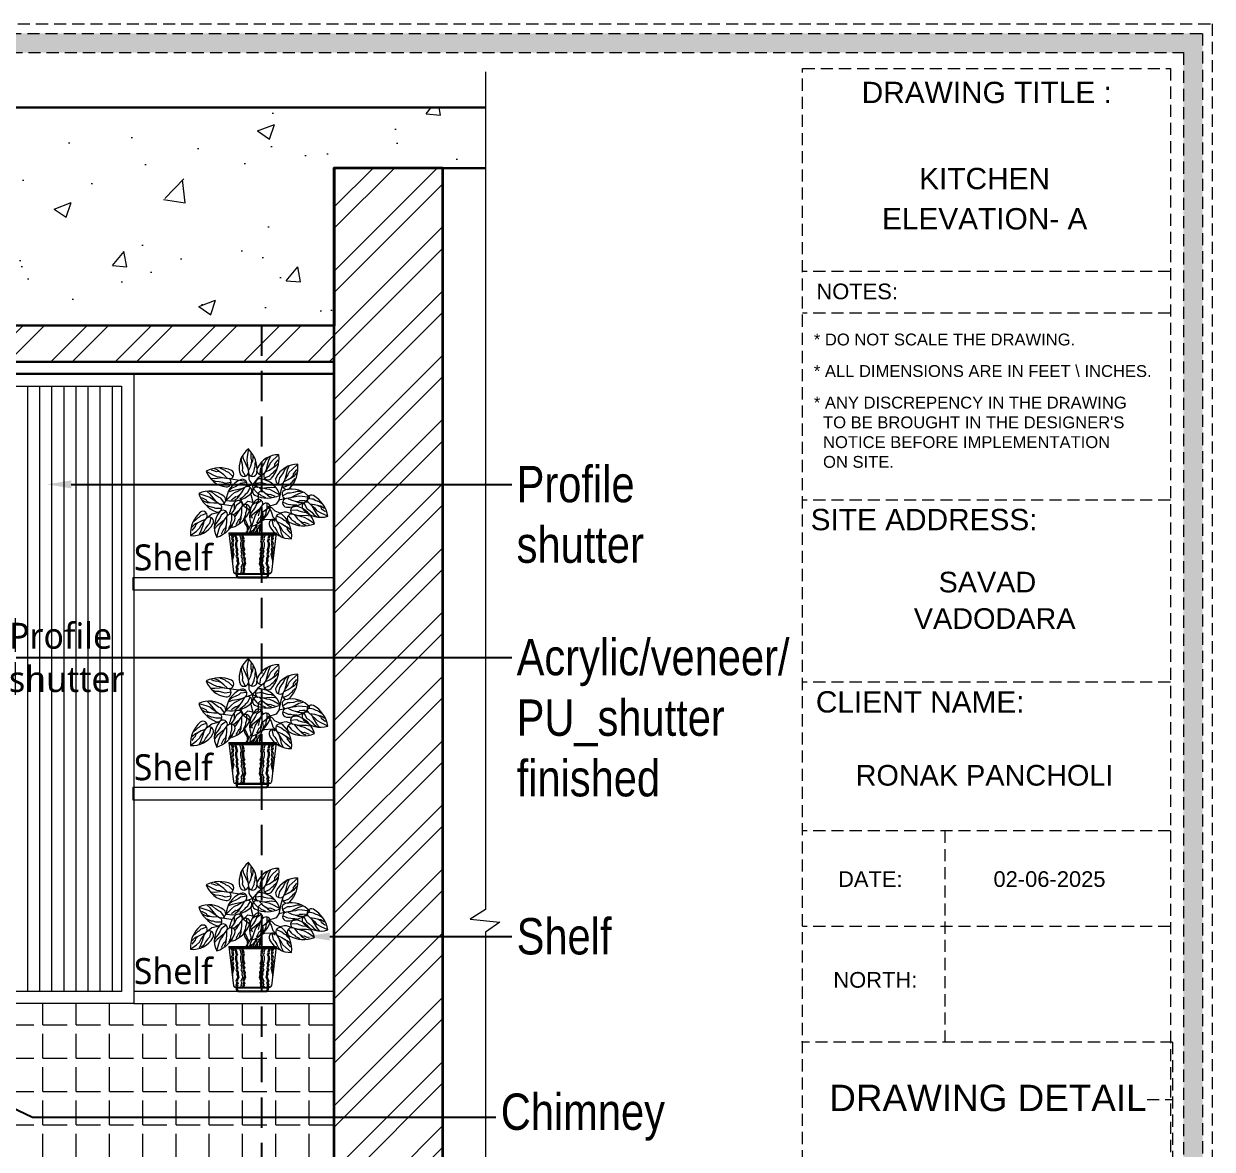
# Model space of a CAD drawing. Header units: millimetres. Extents: x 56222 to 3066687, y -650199 to -121287.
# Drawn here: x 140520.7 to 140618.8, y -184172.3 to -184079.3 of the extents above; entities that cross this region are included whole.
import ezdxf
from ezdxf import colors
from ezdxf.entities.mleader import LeaderData, LeaderLine
from ezdxf.enums import TextEntityAlignment as Align
from ezdxf.math import Vec2, Vec3

# ---------------------------------------------------------------- set-up
doc = ezdxf.new("R2010")
doc.units = ezdxf.units.MM
doc.header["$MEASUREMENT"] = 0
doc.linetypes.add('DASHED2', pattern=[0.375, 0.25, -0.125])
doc.linetypes.add('DASHEDX2', pattern=[1.5, 1, -0.5])
doc.layers.add('AR HATCH-7', color=7, linetype='Continuous')
doc.layers.add('str coll', color=6, linetype='Continuous')
for name, color, linetype, lineweight in [('Dimension', 10, 'DASHEDX2', 20), ('FURNITURE', 32, 'Continuous', 9), ('FURNITURE-1', 252, 'Continuous', 13), ('NAME PLATE', 7, 'Continuous', 25), ('SECTION ( SLAB PLine )', 104, 'Continuous', 30), ('Text', 7, 'Continuous', 15)]:
    doc.layers.add(name, color=color, linetype=linetype, lineweight=lineweight)
doc.layers.add('hatch', color=250, linetype='Continuous', lineweight=9, transparency=0.5)
doc.styles.add('Arial', font='arial.ttf')
doc.styles.get("Standard").update_dxf_attribs({"font": 'arial.ttf', "height": 6})
doc.styles.add('style4', font='ARIALN.TTF')
pattern_1 = [(45, (1929.608, 0), (-2.65165043, 2.65165043), []), (45, (1931.3758, 0), (-2.65165043, 2.65165043), [])]

# ---------------------------------------------------------------- blocks, each defined once
blk = doc.blocks.new('RH')
at = {"color": 251, "true_color": 0x636466}
for p, q in [((137588.9421, 17688.3348), (137589.1437, 17688.3348)), ((137588.9421, 17688.3348), (137588.9627, 17688.1676)), ((137589.1437, 17688.3348), (137589.1232, 17688.1676)), ((137588.9421, 17688.3303), (137589.1437, 17688.3303)), ((137588.9421, 17688.3259), (137589.1437, 17688.3259)), ((137588.9577, 17688.2147), (137588.9577, 17688.1997)), ((137589.1282, 17688.2147), (137589.1282, 17688.1997)), ((137588.9708, 17688.1603), (137589.1151, 17688.1603))]:
    blk.add_line(p, q, dxfattribs=at)
for points in [[(137589.0256, 17688.6903), (137589.0201, 17688.6588), (137589.0182, 17688.6417), (137589.0207, 17688.6296), (137589.0226, 17688.6087), (137589.0256, 17688.5897)], [(137589.0132, 17688.5747), (137589.001, 17688.5979), (137589.0017, 17688.6081), (137588.9998, 17688.6246), (137588.996, 17688.6398), (137588.9972, 17688.6537)], [(137589.0226, 17688.6087), (137589.0144, 17688.6271), (137589.0061, 17688.6455), (137589.0017, 17688.6626)], [(137589.0252, 17688.5973), (137589.034, 17688.6144), (137589.0404, 17688.6328), (137589.0442, 17688.6398), (137589.0455, 17688.6505), (137589.0455, 17688.6594)], [(137589.0391, 17688.629), (137589.0404, 17688.6429), (137589.0366, 17688.648), (137589.0366, 17688.6607), (137589.0366, 17688.6708)], [(137589.0738, 17688.5824), (137589.0785, 17688.6082), (137589.0853, 17688.6158), (137589.094, 17688.6299), (137589.1004, 17688.6443), (137589.11, 17688.6544)], [(137589.1549, 17688.6657), (137589.1311, 17688.6443), (137589.119, 17688.632), (137589.1136, 17688.621), (137589.1022, 17688.6034), (137589.0928, 17688.5865)], [(137589.1022, 17688.6034), (137589.107, 17688.6229), (137589.1119, 17688.6425), (137589.119, 17688.6587)], [(137589.1277, 17688.6091), (137589.1373, 17688.6193), (137589.1374, 17688.6257), (137589.1453, 17688.6356), (137589.1515, 17688.6436)], [(137588.8465, 17688.5963), (137588.8747, 17688.5811), (137588.8903, 17688.5739), (137588.9025, 17688.5726), (137588.923, 17688.5678), (137588.942, 17688.5647)], [(137588.9089, 17688.5898), (137588.8961, 17688.5954), (137588.8901, 17688.5934), (137588.878, 17688.5974), (137588.8684, 17688.6006)], [(137588.9346, 17688.5667), (137588.9212, 17688.5805), (137588.9057, 17688.5922), (137588.9003, 17688.598), (137588.8904, 17688.6026), (137588.882, 17688.6054)], [(137588.9602, 17688.5719), (137588.9464, 17688.5862), (137588.9424, 17688.5902), (137588.9314, 17688.5951), (137588.9261, 17688.5995), (137588.9167, 17688.6033), (137588.9073, 17688.6071)], [(137589.0256, 17688.5897), (137589.0278, 17688.5616), (137589.0321, 17688.5529), (137589.0429, 17688.5386), (137589.0436, 17688.5171), (137589.0364, 17688.497), (137589.0452, 17688.4584)], [(137589.0382, 17688.5747), (137589.0474, 17688.5922), (137589.0499, 17688.5973), (137589.0512, 17688.6093), (137589.0537, 17688.6157), (137589.0543, 17688.6258), (137589.055, 17688.636)], [(137589.0928, 17688.5865), (137589.0639, 17688.5642), (137589.0429, 17688.5386)], [(137589.0934, 17688.567), (137589.1115, 17688.5751), (137589.1166, 17688.5775), (137589.125, 17688.5862), (137589.1309, 17688.5896), (137589.1377, 17688.5972), (137589.1445, 17688.6048)], [(137589.0971, 17688.5928), (137589.1147, 17688.6008), (137589.131, 17688.6113), (137589.1383, 17688.6145), (137589.146, 17688.6222), (137589.1515, 17688.6291)], [(137589.1537, 17688.5418), (137589.1585, 17688.5676), (137589.1652, 17688.5752), (137589.1739, 17688.5893), (137589.1803, 17688.6037), (137589.1899, 17688.6139)], [(137589.2349, 17688.6251), (137589.211, 17688.6037), (137589.1989, 17688.5914), (137589.1935, 17688.5804), (137589.1821, 17688.5628), (137589.1727, 17688.5459)], [(137589.177, 17688.5522), (137589.1946, 17688.5602), (137589.2109, 17688.5708), (137589.2182, 17688.5739), (137589.2259, 17688.5816), (137589.2314, 17688.5886)], [(137589.1821, 17688.5628), (137589.187, 17688.5823), (137589.1918, 17688.6019), (137589.1989, 17688.6181)], [(137589.2076, 17688.5685), (137589.2172, 17688.5787), (137589.2173, 17688.5851), (137589.2252, 17688.595), (137589.2314, 17688.603)], [(137588.923, 17688.5678), (137588.903, 17688.5657), (137588.8829, 17688.5637), (137588.8653, 17688.5648)], [(137588.9524, 17688.5482), (137588.9265, 17688.5439), (137588.917, 17688.5477), (137588.9008, 17688.5511), (137588.8852, 17688.5522), (137588.8723, 17688.5578)], [(137588.942, 17688.5647), (137589.0153, 17688.5539)], [(137589.0185, 17688.5476), (137588.9925, 17688.5443), (137588.9845, 17688.5379), (137588.9699, 17688.5301), (137588.9552, 17688.5245), (137588.9445, 17688.5155)], [(137589.0133, 17688.5288), (137589.0429, 17688.5386), (137589.0649, 17688.528)], [(137589.055, 17688.5448), (137589.081, 17688.5484), (137589.0903, 17688.5444), (137589.1064, 17688.5406), (137589.1221, 17688.5391), (137589.1348, 17688.5332)], [(137589.1727, 17688.5459), (137589.163, 17688.5137), (137589.1553, 17688.4724)], [(137589.1733, 17688.5264), (137589.1914, 17688.5345), (137589.1965, 17688.5369), (137589.205, 17688.5456), (137589.2109, 17688.5491), (137589.2176, 17688.5566), (137589.2244, 17688.5642)], [(137588.8147, 17688.501), (137588.8453, 17688.4919), (137588.8615, 17688.4859), (137588.8711, 17688.4783), (137588.889, 17688.4672), (137588.9046, 17688.456)], [(137588.889, 17688.4672), (137588.8762, 17688.4828), (137588.8635, 17688.4984), (137588.8502, 17688.5101)], [(137588.9236, 17688.4604), (137588.9083, 17688.4817), (137588.8989, 17688.4856), (137588.8851, 17688.4947), (137588.8732, 17688.5049), (137588.8601, 17688.5101)], [(137588.9308, 17688.4712), (137588.9534, 17688.4938), (137588.9664, 17688.5052), (137588.9777, 17688.51), (137588.996, 17688.5204), (137589.0133, 17688.5288)], [(137588.996, 17688.5204), (137588.9762, 17688.5167), (137588.9564, 17688.5129), (137588.9398, 17688.5068)], [(137588.9887, 17688.4953), (137588.978, 17688.4862), (137588.9717, 17688.4865), (137588.9613, 17688.4792), (137588.953, 17688.4734)], [(137589.0068, 17688.5248), (137588.9978, 17688.5078), (137588.9864, 17688.492), (137588.9828, 17688.4849), (137588.9747, 17688.4777), (137588.9674, 17688.4726)], [(137589.0328, 17688.5271), (137589.0236, 17688.5095), (137589.0209, 17688.5045), (137589.0118, 17688.4966), (137589.008, 17688.4909), (137589.0001, 17688.4846), (137588.9921, 17688.4783)], [(137589.0427, 17688.4551), (137589.0679, 17688.4692), (137589.0679, 17688.5036), (137589.0841, 17688.5177)], [(137589.0466, 17688.5213), (137589.06, 17688.5067), (137589.0639, 17688.5026), (137589.0748, 17688.4974), (137589.0799, 17688.4928), (137589.0893, 17688.4888), (137589.0986, 17688.4848)], [(137589.1596, 17688.4941), (137589.1318, 17688.51), (137589.1164, 17688.5175), (137589.1042, 17688.5192), (137589.0838, 17688.5245), (137589.0649, 17688.528)], [(137589.0722, 17688.5259), (137589.0854, 17688.5118), (137589.1005, 17688.4996), (137589.1058, 17688.4937), (137589.1155, 17688.4889), (137589.1239, 17688.4859)], [(137589.0838, 17688.5245), (137589.1039, 17688.526), (137589.124, 17688.5276), (137589.1416, 17688.526)], [(137589.0974, 17688.5021), (137589.1101, 17688.4962), (137589.1161, 17688.4981), (137589.1281, 17688.4938), (137589.1376, 17688.4904)], [(137589.1695, 17688.4911), (137589.1922, 17688.5043), (137589.2023, 17688.5042), (137589.2187, 17688.5069), (137589.2337, 17688.5115), (137589.2477, 17688.5109)], [(137589.2856, 17688.4844), (137589.2539, 17688.4884), (137589.2367, 17688.4894), (137589.2248, 17688.4863), (137589.204, 17688.4833), (137589.1851, 17688.4794)], [(137589.204, 17688.4833), (137589.2219, 17688.4925), (137589.2399, 17688.5016), (137589.2568, 17688.5069)], [(137588.8634, 17688.4615), (137588.8504, 17688.4666), (137588.8476, 17688.4723), (137588.8362, 17688.478), (137588.8272, 17688.4826)], [(137588.898, 17688.4598), (137588.8788, 17688.4595), (137588.8595, 17688.4621), (137588.8515, 17688.4618), (137588.8413, 17688.4655), (137588.8334, 17688.4695)], [(137588.9124, 17688.438), (137588.8926, 17688.4377), (137588.8869, 17688.4377), (137588.8756, 17688.4419), (137588.8688, 17688.4425), (137588.8595, 17688.4465), (137588.8501, 17688.4505)], [(137588.9553, 17688.4467), (137588.9526, 17688.449), (137588.9046, 17688.456)], [(137588.9948, 17688.4653), (137588.9735, 17688.4499), (137588.9695, 17688.4406), (137588.9605, 17688.4267), (137588.9503, 17688.4148), (137588.9498, 17688.4135)], [(137588.9669, 17688.4366), (137588.9667, 17688.4369), (137588.9667, 17688.4571)], [(137588.9684, 17688.4008), (137588.9693, 17688.4032), (137588.9769, 17688.4128), (137588.988, 17688.4307), (137588.9992, 17688.4463)], [(137588.9954, 17688.4397), (137588.9957, 17688.4205), (137588.9931, 17688.4012), (137588.9934, 17688.3932), (137588.9897, 17688.383), (137588.9858, 17688.3751)], [(137589.0429, 17688.3947), (137589.0274, 17688.4328), (137589.0092, 17688.445), (137588.991, 17688.4814)], [(137588.9992, 17688.4463), (137589.0234, 17688.4692), (137589.0438, 17688.4646)], [(137589.0171, 17688.4541), (137589.0175, 17688.4344), (137589.0175, 17688.4287), (137589.0133, 17688.4173), (137589.0127, 17688.4105), (137589.0087, 17688.4012), (137589.0048, 17688.3918)], [(137589.0811, 17688.471), (137589.0599, 17688.4556), (137589.0559, 17688.4463), (137589.0468, 17688.4324), (137589.0366, 17688.4205), (137589.0315, 17688.4074)], [(137589.0744, 17688.4363), (137589.0588, 17688.4236), (137589.0432, 17688.4108), (137589.0315, 17688.3975)], [(137589.0406, 17688.362), (137589.0497, 17688.3927), (137589.0556, 17688.4088), (137589.0633, 17688.4185), (137589.0744, 17688.4363), (137589.0856, 17688.452)], [(137589.0523, 17688.3333), (137589.078, 17688.3682), (137589.0902, 17688.4005), (137589.0861, 17688.4227), (137589.1145, 17688.445)], [(137589.0679, 17688.4066), (137589.076, 17688.4349), (137589.0902, 17688.4591)], [(137589.0817, 17688.4454), (137589.082, 17688.4261), (137589.0795, 17688.4069), (137589.0798, 17688.3989), (137589.0761, 17688.3887), (137589.0721, 17688.3808)], [(137589.1035, 17688.4598), (137589.1039, 17688.44), (137589.1039, 17688.4344), (137589.0996, 17688.423), (137589.0991, 17688.4162), (137589.0951, 17688.4069), (137589.0911, 17688.3975)], [(137589.1851, 17688.4794), (137589.1553, 17688.4724), (137589.1434, 17688.4555), (137589.1078, 17688.4447), (137589.1214, 17688.4254), (137589.1289, 17688.4022), (137589.1444, 17688.3865)], [(137589.2134, 17688.413), (137589.1868, 17688.4224), (137589.1772, 17688.4219), (137589.1597, 17688.4178), (137589.1397, 17688.4258), (137589.1242, 17688.4405), (137589.1108, 17688.4456)], [(137589.1708, 17688.4661), (137589.1888, 17688.4578), (137589.1939, 17688.4555), (137589.206, 17688.4548), (137589.2125, 17688.4526), (137589.2227, 17688.4525), (137589.2328, 17688.4524)], [(137589.1927, 17688.4802), (137589.2103, 17688.4722), (137589.2289, 17688.4668), (137589.2361, 17688.4633), (137589.2469, 17688.4626), (137589.2558, 17688.463)], [(137589.2251, 17688.4679), (137589.2391, 17688.4673), (137589.2439, 17688.4713), (137589.2566, 17688.472), (137589.2667, 17688.4725)], [(137589.2612, 17688.4609), (137589.2732, 17688.4376), (137589.2819, 17688.4323), (137589.2943, 17688.4212), (137589.3046, 17688.4094), (137589.3167, 17688.4024)], [(137589.2755, 17688.4813), (137589.2952, 17688.4788), (137589.3008, 17688.4779), (137589.3114, 17688.4721), (137589.318, 17688.4705), (137589.3267, 17688.4652), (137589.3353, 17688.4599)], [(137589.363, 17688.4047), (137589.334, 17688.4182), (137589.3189, 17688.4265), (137589.3105, 17688.4355), (137589.2944, 17688.4491), (137589.2806, 17688.4625)], [(137589.2866, 17688.4577), (137589.3057, 17688.4551), (137589.3244, 17688.4498), (137589.3323, 17688.4489), (137589.3418, 17688.4437), (137589.3491, 17688.4386)], [(137589.2944, 17688.4491), (137589.3048, 17688.4317), (137589.3151, 17688.4144), (137589.3265, 17688.401)], [(137589.3205, 17688.4509), (137589.3327, 17688.4439), (137589.3346, 17688.4379), (137589.345, 17688.4306), (137589.3533, 17688.4248)], [(137588.7795, 17688.3223), (137588.8048, 17688.3419), (137588.8177, 17688.3533), (137588.824, 17688.3639), (137588.8366, 17688.3807), (137588.8472, 17688.3968)], [(137588.8424, 17688.3908), (137588.8243, 17688.3841), (137588.8073, 17688.3748), (137588.7998, 17688.3722), (137588.7916, 17688.365), (137588.7856, 17688.3585)], [(137588.848, 17688.4163), (137588.8294, 17688.4095), (137588.8241, 17688.4075), (137588.815, 17688.3994), (137588.8089, 17688.3964), (137588.8016, 17688.3893), (137588.7943, 17688.3822)], [(137588.8665, 17688.3995), (137588.8598, 17688.3741), (137588.8525, 17688.367), (137588.8429, 17688.3536), (137588.8355, 17688.3397), (137588.8251, 17688.3303)], [(137588.8472, 17688.3968), (137588.8696, 17688.4146), (137588.9024, 17688.4222)], [(137588.9313, 17688.4245), (137588.9101, 17688.4091), (137588.9061, 17688.3998), (137588.8971, 17688.3859), (137588.8869, 17688.374), (137588.8818, 17688.3609)], [(137588.9246, 17688.3898), (137588.909, 17688.3771), (137588.8934, 17688.3643), (137588.8818, 17688.351)], [(137588.8908, 17688.3155), (137588.8999, 17688.3462), (137588.9059, 17688.3623), (137588.9135, 17688.372), (137588.9246, 17688.3898), (137588.9358, 17688.4055)], [(137588.932, 17688.3989), (137588.9323, 17688.3796), (137588.9297, 17688.3604), (137588.93, 17688.3524), (137588.9263, 17688.3422), (137588.9224, 17688.3343)], [(137588.9537, 17688.4133), (137588.9541, 17688.3935), (137588.9541, 17688.3879), (137588.9499, 17688.3765), (137588.9493, 17688.3697), (137588.9453, 17688.3604), (137588.9414, 17688.351)], [(137588.988, 17688.4307), (137588.9724, 17688.4179), (137588.9623, 17688.4096)], [(137588.9937, 17688.4051), (137588.9886, 17688.3921), (137588.9829, 17688.3893), (137588.9773, 17688.3779), (137588.9727, 17688.3688)], [(137589.0056, 17688.3937), (137589.0087, 17688.3769), (137589.0201, 17688.3586), (137589.021, 17688.3348)], [(137589.0286, 17688.3538), (137589.0112, 17688.3904), (137589.0085, 17688.392)], [(137589.0801, 17688.4108), (137589.075, 17688.3978), (137589.0693, 17688.3949), (137589.0636, 17688.3836), (137589.0591, 17688.3745)], [(137589.0643, 17688.3769), (137589.0942, 17688.3904), (137589.1266, 17688.3924), (137589.1387, 17688.3843)], [(137589.1252, 17688.39), (137589.1307, 17688.3644), (137589.1377, 17688.357), (137589.1468, 17688.3431), (137589.1536, 17688.329), (137589.1635, 17688.3191)], [(137589.1444, 17688.406), (137589.1627, 17688.3984), (137589.1679, 17688.3961), (137589.1766, 17688.3877), (137589.1826, 17688.3845), (137589.1896, 17688.3771), (137589.1965, 17688.3697)], [(137589.2088, 17688.3091), (137589.1843, 17688.3298), (137589.1719, 17688.3417), (137589.1661, 17688.3526), (137589.1542, 17688.3699), (137589.1444, 17688.3865)], [(137589.1946, 17688.4076), (137589.207, 17688.3921), (137589.2106, 17688.3878), (137589.2211, 17688.3818), (137589.2259, 17688.3769), (137589.235, 17688.3722), (137589.244, 17688.3676)], [(137589.2047, 17688.4305), (137589.2308, 17688.4323), (137589.2399, 17688.4276), (137589.2557, 17688.4227), (137589.2712, 17688.4201), (137589.2835, 17688.4134)], [(137589.3055, 17688.3726), (137589.2789, 17688.3904), (137589.264, 17688.399), (137589.252, 17688.4015), (137589.232, 17688.4082), (137589.2134, 17688.413)], [(137589.2206, 17688.4104), (137589.2327, 17688.3954), (137589.247, 17688.3822), (137589.2518, 17688.3759), (137589.2612, 17688.3705), (137589.2693, 17688.3669)], [(137589.232, 17688.4082), (137589.2522, 17688.4084), (137589.2723, 17688.4085), (137589.2898, 17688.4057)], [(137589.244, 17688.3849), (137589.2563, 17688.3782), (137589.2624, 17688.3796), (137589.274, 17688.3745), (137589.2833, 17688.3704)], [(137588.8108, 17688.3767), (137588.8004, 17688.3673), (137588.7998, 17688.361), (137588.7913, 17688.3516), (137588.7845, 17688.3441)], [(137588.8366, 17688.3807), (137588.8304, 17688.3615), (137588.8241, 17688.3423), (137588.8159, 17688.3267)], [(137588.9303, 17688.3643), (137588.9252, 17688.3513), (137588.9195, 17688.3484), (137588.9139, 17688.3371), (137588.9093, 17688.328)], [(137588.9543, 17688.3563), (137588.9577, 17688.368)], [(137589.0156, 17688.3345), (137589.0286, 17688.3538), (137589.0371, 17688.37)], [(137589.021, 17688.3348), (137589.0218, 17688.3354)], [(137589.0406, 17688.362), (137589.0327, 17688.346), (137589.03, 17688.3348)], [(137589.0376, 17688.342), (137589.0368, 17688.3348)], [(137589.0453, 17688.3359), (137589.0504, 17688.3428), (137589.0583, 17688.3624), (137589.0712, 17688.3649), (137589.0813, 17688.375)], [(137589.0558, 17688.3681), (137589.0579, 17688.364), (137589.0629, 17688.3443), (137589.0629, 17688.3351)], [(137589.073, 17688.3512), (137589.0703, 17688.3288), (137589.0704, 17688.3282)], [(137589.0763, 17688.3649), (137589.0737, 17688.351), (137589.0744, 17688.3428), (137589.0712, 17688.3359)], [(137589.1489, 17688.3803), (137589.1667, 17688.3728), (137589.1833, 17688.3628), (137589.1907, 17688.3598), (137589.1986, 17688.3524), (137589.2042, 17688.3456)], [(137589.1542, 17688.3699), (137589.1596, 17688.3505), (137589.1651, 17688.3311), (137589.1726, 17688.3151)], [(137589.1799, 17688.3649), (137589.1898, 17688.355), (137589.1901, 17688.3486), (137589.1982, 17688.3389), (137589.2047, 17688.3311)], [(137588.9516, 17688.3234), (137588.957, 17688.3148), (137588.9538, 17688.3094), (137588.9575, 17688.2996), (137588.9543, 17688.2899), (137588.957, 17688.2791), (137588.9527, 17688.2705), (137588.957, 17688.2618), (137588.9538, 17688.2488), (137588.9592, 17688.2413), (137588.9555, 17688.2258)], [(137588.9565, 17688.3256), (137588.9619, 17688.3169), (137588.9586, 17688.3115), (137588.9624, 17688.3018), (137588.9592, 17688.2921), (137588.9619, 17688.2813), (137588.9575, 17688.2726), (137588.9619, 17688.264), (137588.9586, 17688.251), (137588.964, 17688.2434), (137588.957, 17688.2136)], [(137588.9666, 17688.3259), (137588.972, 17688.3097), (137588.9708, 17688.3062), (137588.9743, 17688.2998), (137588.9708, 17688.2922), (137588.9708, 17688.2823), (137588.972, 17688.2695), (137588.9761, 17688.2619), (137588.9714, 17688.2561), (137588.9761, 17688.2433), (137588.9726, 17688.2357), (137588.9778, 17688.2246), (137588.9766, 17688.2159), (137588.9801, 17688.2037), (137588.9761, 17688.1967), (137588.9726, 17688.1868), (137588.9766, 17688.1792), (137588.9726, 17688.1734), (137588.9755, 17688.1675), (137588.9702, 17688.164), (137588.9726, 17688.1606)], [(137588.9712, 17688.3259), (137588.9766, 17688.3097), (137588.9755, 17688.3062), (137588.979, 17688.2998), (137588.9755, 17688.2922), (137588.9755, 17688.2823), (137588.9766, 17688.2695), (137588.9807, 17688.2619), (137588.9761, 17688.2561), (137588.9807, 17688.2433), (137588.9772, 17688.2357), (137588.9825, 17688.2246), (137588.9813, 17688.2159), (137588.9848, 17688.2037), (137588.9807, 17688.1967), (137588.9772, 17688.1868), (137588.9813, 17688.1792), (137588.9772, 17688.1734), (137588.9801, 17688.1675), (137588.9749, 17688.164), (137588.9772, 17688.1606)], [(137588.9878, 17688.3259), (137588.9932, 17688.3097), (137588.9921, 17688.3062), (137588.9956, 17688.2998), (137588.9921, 17688.2922), (137588.9921, 17688.2823), (137588.9932, 17688.2695), (137588.9973, 17688.2619), (137588.9926, 17688.2561), (137588.9973, 17688.2433), (137588.9938, 17688.2357), (137588.9991, 17688.2246), (137588.9979, 17688.2159), (137589.0014, 17688.2037), (137588.9973, 17688.1967), (137588.9938, 17688.1868), (137588.9979, 17688.1792), (137588.9938, 17688.1734), (137588.9967, 17688.1675), (137588.9915, 17688.164), (137588.9938, 17688.1606)], [(137588.9954, 17688.3259), (137589.0008, 17688.3097), (137588.9996, 17688.3062), (137589.0031, 17688.2998), (137588.9996, 17688.2922), (137588.9996, 17688.2823), (137589.0008, 17688.2695), (137589.0049, 17688.2619), (137589.0002, 17688.2561), (137589.0049, 17688.2433), (137589.0014, 17688.2357), (137589.0066, 17688.2246), (137589.0055, 17688.2159), (137589.009, 17688.2037), (137589.0049, 17688.1967), (137589.0014, 17688.1868), (137589.0055, 17688.1792), (137589.0014, 17688.1734), (137589.0043, 17688.1675), (137588.9991, 17688.164), (137589.0014, 17688.1606)], [(137589.0001, 17688.3259), (137589.0055, 17688.3097), (137589.0043, 17688.3062), (137589.0078, 17688.2998), (137589.0043, 17688.2922), (137589.0043, 17688.2823), (137589.0055, 17688.2695), (137589.0096, 17688.2619), (137589.0049, 17688.2561), (137589.0096, 17688.2433), (137589.0061, 17688.2357), (137589.0113, 17688.2246), (137589.0101, 17688.2159), (137589.0136, 17688.2037), (137589.0096, 17688.1967), (137589.0061, 17688.1868), (137589.0101, 17688.1792), (137589.0061, 17688.1734), (137589.009, 17688.1675), (137589.0037, 17688.164), (137589.0061, 17688.1606)], [(137589.0841, 17688.3259), (137589.0787, 17688.3097), (137589.0799, 17688.3062), (137589.0764, 17688.2998), (137589.0799, 17688.2922), (137589.0799, 17688.2823), (137589.0787, 17688.2695), (137589.0746, 17688.2619), (137589.0793, 17688.2561), (137589.0746, 17688.2433), (137589.0781, 17688.2357), (137589.0729, 17688.2246), (137589.074, 17688.2159), (137589.0705, 17688.2037), (137589.0746, 17688.1967), (137589.0781, 17688.1868), (137589.074, 17688.1792), (137589.0781, 17688.1734), (137589.0752, 17688.1675), (137589.0805, 17688.164), (137589.0781, 17688.1606)], [(137589.0888, 17688.3259), (137589.0834, 17688.3097), (137589.0845, 17688.3062), (137589.081, 17688.2998), (137589.0845, 17688.2922), (137589.0845, 17688.2823), (137589.0834, 17688.2695), (137589.0793, 17688.2619), (137589.0839, 17688.2561), (137589.0793, 17688.2433), (137589.0828, 17688.2357), (137589.0775, 17688.2246), (137589.0787, 17688.2159), (137589.0752, 17688.2037), (137589.0793, 17688.1967), (137589.0828, 17688.1868), (137589.0787, 17688.1792), (137589.0828, 17688.1734), (137589.0799, 17688.1675), (137589.0851, 17688.164), (137589.0828, 17688.1606)], [(137589.0964, 17688.3259), (137589.0909, 17688.3097), (137589.0921, 17688.3062), (137589.0886, 17688.2998), (137589.0921, 17688.2922), (137589.0921, 17688.2823), (137589.0909, 17688.2695), (137589.0869, 17688.2619), (137589.0915, 17688.2561), (137589.0869, 17688.2433), (137589.0904, 17688.2357), (137589.0851, 17688.2246), (137589.0863, 17688.2159), (137589.0828, 17688.2037), (137589.0869, 17688.1967), (137589.0904, 17688.1868), (137589.0863, 17688.1792), (137589.0904, 17688.1734), (137589.0874, 17688.1675), (137589.0927, 17688.164), (137589.0904, 17688.1606)], [(137589.1129, 17688.3259), (137589.1075, 17688.3097), (137589.1087, 17688.3062), (137589.1052, 17688.2998), (137589.1087, 17688.2922), (137589.1087, 17688.2823), (137589.1075, 17688.2695), (137589.1034, 17688.2619), (137589.1081, 17688.2561), (137589.1034, 17688.2433), (137589.1069, 17688.2357), (137589.1017, 17688.2246), (137589.1029, 17688.2159), (137589.0994, 17688.2037), (137589.1034, 17688.1967), (137589.1069, 17688.1868), (137589.1029, 17688.1792), (137589.1069, 17688.1734), (137589.104, 17688.1675), (137589.1093, 17688.164), (137589.1069, 17688.1606)], [(137589.1176, 17688.3259), (137589.1122, 17688.3097), (137589.1134, 17688.3062), (137589.1099, 17688.2998), (137589.1134, 17688.2922), (137589.1134, 17688.2823), (137589.1122, 17688.2695), (137589.1081, 17688.2619), (137589.1128, 17688.2561), (137589.1081, 17688.2433), (137589.1116, 17688.2357), (137589.1064, 17688.2246), (137589.1075, 17688.2159), (137589.104, 17688.2037), (137589.1081, 17688.1967), (137589.1116, 17688.1868), (137589.1075, 17688.1792), (137589.1116, 17688.1734), (137589.1087, 17688.1675), (137589.1139, 17688.164), (137589.1116, 17688.1606)], [(137589.1277, 17688.3256), (137589.1223, 17688.3169), (137589.1255, 17688.3115), (137589.1218, 17688.3018), (137589.125, 17688.2921), (137589.1223, 17688.2813), (137589.1266, 17688.2726), (137589.1223, 17688.264), (137589.1255, 17688.251), (137589.1201, 17688.2434), (137589.1272, 17688.2136)], [(137589.1326, 17688.3234), (137589.1272, 17688.3148), (137589.1304, 17688.3094), (137589.1266, 17688.2996), (137589.1299, 17688.2899), (137589.1272, 17688.2791), (137589.1315, 17688.2705), (137589.1272, 17688.2618), (137589.1304, 17688.2488), (137589.125, 17688.2413), (137589.1287, 17688.2258)]]:
    blk.add_lwpolyline(points, dxfattribs=at)
for points in [[(137589.03, 17688.3348, -0.287945), (137589.044, 17688.3425, -0.484187)], [(137589.041, 17688.3424, 0.139974), (137589.0626, 17688.3716)]]:
    blk.add_lwpolyline(points, format="xyb", dxfattribs=at)
for points in [[(137588.9738, 17688.1603), (137588.9738, 17688.1565, 0.269011), (137588.9806, 17688.1433), (137589.1036, 17688.1433, 0.269011), (137589.1104, 17688.1565), (137589.1104, 17688.1603)], [(137588.9772, 17688.1569), (137588.9772, 17688.1564, 0.24889), (137588.9816, 17688.1467), (137589.1025, 17688.1467, 0.24889), (137589.107, 17688.1564), (137589.107, 17688.1569)]]:
    blk.add_lwpolyline(points, format="xyb", close=True, dxfattribs=at)
for centre, radius, start, end in [((137589.0867, 17688.6104), 0.1006, 127.4105, 191.8989), ((137588.938, 17688.6018), 0.1245, 354.407, 45.2853), ((137589.1537, 17688.5651), 0.1006, 89.286, 153.7744), ((137589.0314, 17688.6502), 0.1245, 316.2825, 7.1608), ((137588.903, 17688.4854), 0.1245, 66.1379, 117.0163), ((137588.9415, 17688.6293), 0.1006, 199.1414, 263.6298), ((137588.9454, 17688.5827), 0.0183, 259.3732, 64.0887), ((137589.007, 17688.5925), 0.0189, 188.6129, 351.3871), ((137589.0438, 17688.5921), 0.0183, 187.6423, 352.3577), ((137589.0799, 17688.6003), 0.0189, 150.4884, 313.2627), ((137589.1086, 17688.5772), 0.0183, 149.5178, 314.2333), ((137589.2336, 17688.5245), 0.1006, 89.286, 153.7744), ((137589.1113, 17688.6096), 0.1245, 316.2825, 7.1608), ((137588.9335, 17688.5479), 0.0189, 260.3438, 63.1181), ((137589.0312, 17688.4668), 0.1006, 112.9835, 177.472), ((137589.0003, 17688.5425), 0.0189, 313.4953, 116.2695), ((137589.0738, 17688.5446), 0.0189, 78.9376, 241.7119), ((137589.0639, 17688.4635), 0.1006, 17.7352, 82.2236), ((137589.1598, 17688.5597), 0.0189, 150.4884, 313.2627), ((137589.1885, 17688.5366), 0.0183, 149.5178, 314.2333), ((137588.8587, 17688.4106), 0.1006, 51.4742, 115.9626), ((137588.933, 17688.5397), 0.1245, 198.0878, 248.9661), ((137588.9105, 17688.4739), 0.0189, 251.9859, 54.7602), ((137588.9532, 17688.5937), 0.1245, 259.5971, 310.4754), ((137589.0217, 17688.5125), 0.0183, 312.5247, 117.2401), ((137589.0611, 17688.5101), 0.0183, 77.9671, 242.6825), ((137589.1058, 17688.6064), 0.1245, 244.7317, 295.6101), ((137589.187, 17688.4981), 0.0189, 101.4612, 264.2355), ((137589.2089, 17688.4194), 0.1006, 40.2588, 104.7472), ((137589.293, 17688.4759), 0.0183, 62.5941, 227.3096), ((137589.2402, 17688.3838), 0.1245, 9.6665, 60.5449), ((137588.8943, 17688.4408), 0.0183, 251.0154, 55.7308), ((137589.0446, 17688.4005), 0.1006, 141.5633, 173.1589), ((137588.9813, 17688.4521), 0.0189, 342.075, 144.8493), ((137589.0144, 17688.436), 0.0183, 341.1044, 145.8199), ((137589.131, 17688.4062), 0.1006, 141.5633, 206.0517), ((137589.0018, 17688.4803), 0.1245, 288.1768, 339.0552), ((137589.0676, 17688.4578), 0.0189, 342.075, 144.8493), ((137589.1007, 17688.4417), 0.0183, 341.1044, 145.8199), ((137589.1885, 17688.4613), 0.0183, 100.4906, 265.2061), ((137589.1929, 17688.5675), 0.1245, 267.2553, 318.1337), ((137589.2235, 17688.429), 0.0189, 74.9234, 237.6976), ((137589.2078, 17688.3488), 0.1006, 13.7209, 78.2094), ((137589.2722, 17688.4456), 0.0189, 63.5647, 226.339), ((137588.9038, 17688.3289), 0.1245, 132.1505, 183.0288), ((137588.8321, 17688.4072), 0.0183, 325.3858, 130.1012), ((137588.8591, 17688.3821), 0.0189, 326.3564, 129.1306), ((137588.9812, 17688.3597), 0.1006, 141.5633, 206.0517), ((137588.852, 17688.4338), 0.1245, 288.1768, 339.0552), ((137588.9178, 17688.4113), 0.0189, 342.075, 144.8493), ((137588.951, 17688.3952), 0.0183, 341.1044, 145.8199), ((137588.9154, 17688.4746), 0.1245, 288.1768, 339.0552), ((137589.1319, 17688.3724), 0.0189, 48.3855, 211.1598), ((137589.1599, 17688.3962), 0.0183, 47.4149, 212.1304), ((137589.0848, 17688.3211), 0.1245, 354.4873, 45.3657), ((137589.2083, 17688.3954), 0.0183, 73.9528, 238.6682), ((137589.3327, 17688.5006), 0.1006, 223.053, 287.5414), ((137588.788, 17688.4225), 0.1006, 265.154, 329.6424), ((137589.0446, 17688.4005), 0.1006, 203.601, 206.0517), ((137589.2046, 17688.4096), 0.1006, 207.8738, 272.3622), ((137589.2597, 17688.4884), 0.1245, 240.7175, 291.5958), ((137588.9708, 17688.1685), 0.00816, 186.2058, 270), ((137589.1151, 17688.1685), 0.00816, 270, 353.7942)]:
    blk.add_arc(centre, radius, start, end, dxfattribs=at)

msp = doc.modelspace()

# ---------------------------------------------------------------- hatches: boundary and pattern name
at = {"layer": 'AR HATCH-7', "lineweight": 18, "true_color": 0x939598, "transparency": 33554687}
h = msp.add_hatch(dxfattribs=at)
h.set_pattern_fill('ANSI32', color=252, scale=10)
h.set_pattern_definition(pattern_1)
h.paths.add_polyline_path([(140555.3, -184131.651), (140546.3, -184131.651), (140546.3, -184139.408), (140546.3, -184154.709), (140555.3, -184154.709)])
h.paths.add_polyline_path([(140555.3, -184117.361), (140546.3, -184117.361), (140546.3, -184131.651), (140555.3, -184131.651)])
h.paths.add_polyline_path([(140555.3, -184091.242), (140546.353, -184091.242), (140546.353, -184104.242), (140546.347, -184117.361), (140555.3, -184117.361)])
h.paths.add_polyline_path([(140555.3, -184154.709), (140546.3, -184154.709), (140546.3, -184155.242), (140546.3, -184189.029), (140546.301, -184189.029), (140546.301, -184189.029), (140546.3, -184189.029), (140546.3, -184214.243), (140546.301, -184214.243), (140546.301, -184215.243), (140546.3, -184218.242), (140555.3, -184218.242)])
at = {"layer": 'Dimension', "true_color": 0xd39e00}
h = msp.add_hatch(color=42, dxfattribs=at)
h.paths.add_polyline_path([(140391.975, -184239.237), (140618.043, -184239.237), (140618.043, -184080.113), (140391.975, -184080.113)])
h.paths.add_polyline_path([(140393.561, -184237.651), (140616.457, -184237.651), (140616.457, -184081.7), (140393.561, -184081.7)], flags=16)
at = {"layer": 'FURNITURE', "lineweight": 18, "transparency": 33554600}
h = msp.add_hatch(dxfattribs=at)
h.set_pattern_fill('ANSI31', color=9, scale=8, angle=45)
h.paths.add_polyline_path([(140444.826, -184109.242), (140434.896, -184109.242), (140434.896, -184159.242), (140444.801, -184159.242)])
h.paths.add_polyline_path([(140528.757, -184109.242), (140518.826, -184109.242), (140518.815, -184131.651), (140528.757, -184131.651)])
h.paths.add_polyline_path([(140528.757, -184131.651), (140518.815, -184131.651), (140518.801, -184159.242), (140528.757, -184159.242)])
at = {"layer": 'FURNITURE', "lineweight": 18, "true_color": 0xc7c8ca, "transparency": 33554687}
h = msp.add_hatch(dxfattribs=at)
h.set_pattern_fill('ANGLE', color=9, scale=10)
h.set_pattern_definition([(0, (0, 0), (0, 2.75), [2, -0.75]), (90, (0, 0), (-2.75, 2e-16), [2, -0.75])])
h.paths.add_polyline_path([(140546.3, -184169.611), (140521.387, -184169.611), (140517.8, -184167.909), (140517.8, -184174.242), (140445.8, -184174.242), (140445.8, -184160.242), (140433.896, -184160.242), (140427.8, -184160.242), (140427.8, -184185.508), (140457.8, -184185.48), (140457.8, -184185.48), (140498.3, -184185.507), (140520.015, -184185.553), (140546.3, -184186.237)])
h.paths.add_polyline_path([(140546.3, -184160.242), (140540.301, -184160.242), (140540.301, -184169.611), (140546.3, -184169.611)])
h.paths.add_polyline_path([(140540.301, -184160.242), (140529.757, -184160.242), (140517.8, -184160.242), (140517.8, -184167.909), (140521.387, -184169.611), (140540.301, -184169.611)], flags=17)
h.paths.add_polyline_path([(140427.8, -184160.242), (140417.3, -184160.242), (140417.3, -184185.492), (140427.8, -184185.492)])
at = {"layer": 'FURNITURE-1', "lineweight": 18, "true_color": 0xc7c8ca}
h = msp.add_hatch(dxfattribs=at)
h.set_pattern_fill('AR-CONC', color=9, scale=2)
h.set_pattern_definition([(50, (1929.608, 0), (14.34520365, -1.2550427), [1.5, -16.5]), (355, (1929.608, 0), (-2.7750267, 15.0438427), [1.2, -13.2]), (100.4514445, (1930.803, -0.105), (11.5701769, 13.7887998), [1.2748038, -14.0228422]), (46.1842, (1929.608, 4), (21.3448266, -3.3103856), [2.25, -24.75]), (96.635635, (1931.387, 3.724), (18.693239, 19.482372), [1.9122068, -21.0342752]), (351.184164, (1929.608, 4), (18.693239, 19.482372), [1.8, -19.8]), (21, (1931.608, 3), (11.93814104, -8.0523778), [1.5, -16.5]), (326, (1931.608, 3), (4.8663066, 14.5030009), [1.2, -13.2]), (71.451445, (1932.603, 2.329), (16.8044475, 6.45062306), [1.2748038, -14.0228422]), (37.5, (1929.608, 0), (0.24319711, 6.65787708), [0, -13.04, 0, -13.4, 0, -13.25]), (7.5, (1929.608, 0), (5.26139075, 7.88823424), [0, -7.64, 0, -12.74, 0, -5.05]), (327.5, (1925.148, 0), (10.67644872, -0.45109743), [0, -5, 0, -15.6, 0, -20.7]), (317.5, (1923.148, 0), (11.6637234, 2.00209965), [0, -6.5, 0, -10.36, 0, -14.7])])
h.paths.add_polyline_path([(140546.3, -184091.242), (140558.82, -184091.242), (140558.82, -184086.242), (140401.998, -184086.242), (140401.998, -184091.242), (140408.353, -184091.242), (140408.353, -184104.242), (140417.353, -184104.242), (140417.353, -184091.242), (140489.353, -184091.242), (140489.353, -184104.242), (140546.3, -184104.242)])
at = {"layer": 'FURNITURE-1', "lineweight": 18, "transparency": 33554572}
h = msp.add_hatch(dxfattribs=at)
h.set_pattern_fill('ANSI32', color=6, scale=10)
h.set_pattern_definition(pattern_1)
h.paths.add_polyline_path([(140540.301, -184104.242), (140489.353, -184104.242), (140489.353, -184091.242), (140427.8, -184091.242), (140427.8, -184107.242), (140540.301, -184107.242)])
h.paths.add_polyline_path([(140546.3, -184104.242), (140540.301, -184104.242), (140540.301, -184107.242), (140546.3, -184107.242)])
h.paths.add_polyline_path([(140427.8, -184091.242), (140417.353, -184091.242), (140417.353, -184104.242), (140417.35, -184107.242), (140427.8, -184107.242)])

# ---------------------------------------------------------------- linework, layer by layer
at = {"layer": 'Dimension', "color": 42, "true_color": 0xd39e00}
for p, q in [((140615.383, -184099.791, 0.119), (140585.006, -184099.791, 0.119)), ((140615.383, -184103.213, 0.119), (140585.006, -184103.213, 0.119)), ((140615.383, -184118.652, 0.119), (140585.006, -184118.652, 0.119)), ((140615.383, -184133.709, 0.119), (140585.006, -184133.709, 0.119)), ((140615.383, -184145.977, 0.119), (140585.006, -184145.977, 0.119)), ((140596.759, -184145.977, 0.119), (140596.759, -184163.416, 0.119)), ((140615.383, -184153.871, 0.119), (140585.006, -184153.871, 0.119)), ((140615.567, -184163.416, 0.119), (140584.912, -184163.416, 0.119)), ((140615.567, -184163.416, 0.119), (140615.567, -184191.182, 0.119)), ((140613.452, -184168.176, 0.119), (140615.567, -184168.176, 0.119))]:
    msp.add_line(p, q, dxfattribs=at)
at = {"layer": 'Dimension', "color": 42, "true_color": 0xd39e00, "elevation": 0.119}
for points in [[(140391.181, -184079.32), (140618.837, -184079.32), (140618.837, -184240.031), (140391.181, -184240.031)], [(140391.975, -184080.113), (140618.043, -184080.113), (140618.043, -184239.237), (140391.975, -184239.237)], [(140393.561, -184081.7), (140616.457, -184081.7), (140616.457, -184237.651), (140393.561, -184237.651)], [(140585.006, -184236.345), (140585.006, -184083.006), (140615.383, -184083.006), (140615.383, -184236.345)]]:
    msp.add_lwpolyline(points, close=True, dxfattribs=at)
at = {"layer": 'FURNITURE', "color": 9, "linetype": 'DASHED2', "lineweight": 25, "ltscale": 10, "true_color": 0xc7c8ca}
msp.add_line((140540.301, -184104.242), (140540.301, -184188.279), dxfattribs=at)
at = {"layer": 'FURNITURE', "lineweight": 0}
for points in [[(140517.827, -184108.242), (140529.757, -184108.242), (140529.757, -184160.242), (140517.8, -184160.242)], [(140518.826, -184109.242), (140528.757, -184109.242), (140528.757, -184159.242), (140518.801, -184159.242)], [(140546.3, -184125.073), (140529.685, -184125.075), (140529.685, -184126.075), (140546.3, -184126.073)], [(140546.3, -184142.406), (140529.685, -184142.408), (140529.685, -184143.408), (140546.3, -184143.406)], [(140546.281, -184159.242), (140529.757, -184159.242), (140529.757, -184160.242), (140546.281, -184160.242)]]:
    msp.add_lwpolyline(points, close=True, dxfattribs=at)
at = {"layer": 'hatch', "lineweight": 35, "transparency": 33554687}
msp.add_lwpolyline([(140555.3, -184091.242), (140546.3, -184091.242), (140546.3, -184218.242), (140555.3, -184218.242)], close=True, dxfattribs=at)
at = {"layer": 'SECTION ( SLAB PLine )', "color": 1}
for p, q in [((140558.82, -184086.242), (140401.998, -184086.242)), ((140558.82, -184091.242), (140546.3, -184091.242))]:
    msp.add_line(p, q, dxfattribs=at)
msp.add_lwpolyline([(140546.353, -184091.242), (140546.353, -184104.242), (140489.353, -184104.242)], dxfattribs=at)
at = {"layer": 'str coll', "lineweight": 30}
for p, q in [((140546.353, -184107.242), (140415.35, -184107.242)), ((140546.353, -184108.242), (140415.349, -184108.242))]:
    msp.add_line(p, q, dxfattribs=at)
at = {"layer": 'Text', "color": 251, "linetype": 'Continuous', "lineweight": 0, "true_color": 0x636466}
msp.add_lwpolyline([(140558.82, -184083.295), (140558.82, -184152.48), (140557.559, -184153.261), (140559.993, -184153.511), (140558.82, -184154.348), (140558.82, -184223.477)], dxfattribs=at)

# ---------------------------------------------------------------- block references
at = {"layer": 'FURNITURE', "color": 252, "true_color": 0x939598, "xscale": 19.45028842556015, "yscale": 19.45028842556015, "zscale": 19.45028842556015}
for p in [(-2535606.998, -528164.564), (-2535606.998, -528181.898), (-2535606.998, -528198.731)]:
    msp.add_blockref('RH', p, dxfattribs=at)

# ---------------------------------------------------------------- texts
at = {"layer": 'NAME PLATE', "style": 'Arial'}
for s, height, p in [('DRAWING TITLE : ', 1.7623, (140600.554, -184085.875, 0.119)), ('KITCHEN', 1.7623, (140600.035, -184092.984, 0.119)), ('ELEVATION- A', 1.7623, (140600.042, -184096.308, 0.119)), ('NOTES:', 1.2949, (140589.512, -184102.073, 0.119)), ('SITE ADDRESS:', 1.7623, (140595.038, -184121.148, 0.119)), (' SAVAD ', 1.7036, (140600.268, -184126.283, 0.038)), ('VADODARA', 1.7036, (140600.866, -184129.295, 0.038)), ('CLIENT NAME:', 1.7623, (140594.716, -184136.205, 0.119)), ('RONAK PANCHOLI    ', 1.70359, (140601.351, -184142.24, 0.038)), ('DATE:', 1.2949, (140590.598, -184150.607, 0.119)), ('02-06-2025', 1.2949, (140605.395, -184150.607, 0.119)), ('NORTH:', 1.2949, (140591.011, -184158.931, 0.119)), ('DRAWING DETAIL', 2.17877, (140600.311, -184169.121, 0.119))]:
    msp.add_text(s, height=height, dxfattribs=at).set_placement(p, align=Align.CENTER)
at = {"layer": 'NAME PLATE', "char_height": 0.97934, "width": 37.83693, "attachment_point": 1, "style": 'Arial'}
for s, insert in [('* DO NOT SCALE THE DRAWING.', (140585.933, -184104.907, 0.119)), ('* ALL DIMENSIONS ARE IN FEET \\\\ INCHES.', (140585.933, -184107.512, 0.119)), ("* ANY DISCREPENCY IN THE DRAWING \\P  TO BE BROUGHT IN THE DESIGNER'S\\P  NOTICE BEFORE IMPLEMENTATION \\P  ON SITE.", (140585.933, -184110.116, 0.119))]:
    msp.add_mtext(s, dxfattribs=dict(at, insert=insert))
at = {"layer": 'Text', "ltscale": 20, "char_height": 2.14365, "width": 39.27782}
for s, insert, attachment_point in [('{\\fMalgun Gothic|b0|i0|c0|p34;\\C1;Shelf}', (140536.278, -184122.319), 3), ('{\\fMalgun Gothic|b0|i0|c0|p34;\\C1;Profile \\Pshutter}', (140519.461, -184128.794), 1), ('{\\fMalgun Gothic|b0|i0|c0|p34;\\C1;Shelf}', (140536.278, -184139.652), 3), ('{\\fMalgun Gothic|b0|i0|c0|p34;\\C1;Shelf}', (140536.278, -184156.485), 3)]:
    msp.add_mtext(s, dxfattribs=dict(at, insert=insert, attachment_point=attachment_point))

# ---------------------------------------------------------------- leaders
at = {"layer": 'Text', "color": 1, "lineweight": 0, "ltscale": 20}
ml = msp.add_multileader_mtext('Standard', dxfattribs=at)
ml.set_content('Profile \\Pshutter', color=1, style='style4')
ml.set_leader_properties()
ml.build(insert=Vec2(0, 0))
ml.multileader.update_dxf_attribs({"dogleg_length": 2.025, "arrow_head_size": 2})
ctx = ml.context
ctx.base_point, ctx.char_height, ctx.arrow_head_size, ctx.landing_gap_size, ctx.plane_origin = Vec3(140560.986, -184117.361), 3, 2, 0.4, Vec3(140493.951, -184117.361)
notes = []
notes.append((ctx, [(0, (1, 1, 0), (140558.961, -184117.361), (1, 0), 2.025, [(0, [(140522.594, -184117.361)], 0, [])])]))
ctx.mtext.insert = Vec3(140561.386, -184115.836)
ml = msp.add_multileader_mtext('Standard', dxfattribs=at)
ml.set_content('Acrylic/veneer/ \\PPU_shutter\\Pfinished', color=1, style='style4')
ml.set_leader_properties()
ml.build(insert=Vec2(0, 0))
ml.multileader.update_dxf_attribs({"dogleg_length": 2.025, "arrow_head_size": 2})
ctx = ml.context
ctx.base_point, ctx.char_height, ctx.arrow_head_size, ctx.landing_gap_size, ctx.plane_origin = Vec3(140560.986, -184131.651), 3, 2, 0.4, Vec3(140493.951, -184131.651)
notes.append((ctx, [(0, (1, 1, 0), (140558.961, -184131.651), (1, 0), 2.025, [(0, [(140510.024, -184131.651)], 0, [])])]))
ctx.mtext.insert = Vec3(140561.386, -184130.127)
ml = msp.add_multileader_mtext('Standard', dxfattribs=at)
ml.set_content('Shelf', color=1, style='style4')
ml.set_leader_properties()
ml.build(insert=Vec2(0, 0))
ml.multileader.update_dxf_attribs({"dogleg_length": 2.025, "arrow_head_size": 2})
ctx = ml.context
ctx.base_point, ctx.char_height, ctx.arrow_head_size, ctx.landing_gap_size, ctx.plane_origin = Vec3(140560.986, -184154.709), 3, 2, 0.4, Vec3(140493.951, -184154.709)
notes.append((ctx, [(0, (1, 1, 0), (140558.961, -184154.709), (1, 0), 2.025, [(0, [(140543.953, -184154.709)], 0, [])])]))
ctx.mtext.insert = Vec3(140561.386, -184153.183)
ml = msp.add_multileader_mtext('Standard', dxfattribs=at)
ml.set_content('Chimney', color=1, style='style4')
ml.set_leader_properties()
ml.build(insert=Vec2(0, 0))
ml.multileader.update_dxf_attribs({"dogleg_length": 2.025, "arrow_head_size": 2})
ctx = ml.context
ctx.base_point, ctx.char_height, ctx.arrow_head_size, ctx.landing_gap_size, ctx.plane_origin = Vec3(140559.677, -184169.611), 3, 2, 0.4, Vec3(140493.021, -184164.115)
notes.append((ctx, [(0, (1, 1, 0), (140521.387, -184169.611), (1, 0), 38.29, [(0, [(140494.78, -184156.987)], 0, [])])]))
ctx.mtext.insert = Vec3(140560.077, -184167.67)
for ctx, leaders in notes:
    for number, flags, end, landing, length, lines in leaders:
        leader = LeaderData()
        leader.index, (leader.has_last_leader_line, leader.has_dogleg_vector, leader.attachment_direction) = number, flags
        leader.last_leader_point, leader.dogleg_vector, leader.dogleg_length = Vec3(end), Vec3(landing), length
        for number, points, colour, breaks in lines:
            line = LeaderLine()
            line.index, line.vertices, line.color, line.breaks = number, Vec3.list(points), colors.encode_raw_color(colour), breaks
            leader.lines.append(line)
        ctx.leaders.append(leader)

doc.saveas('drawing.dxf')
